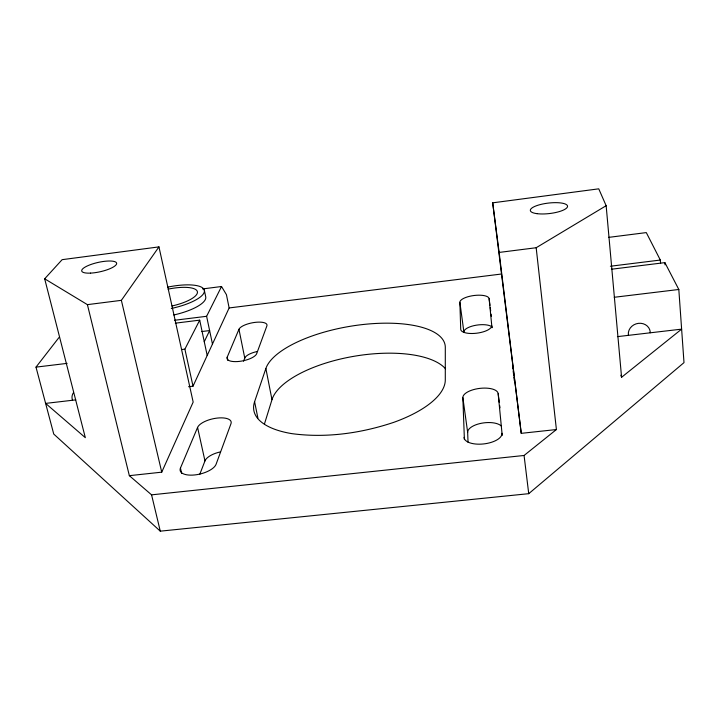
<?xml version="1.0" encoding="UTF-8"?>
<svg xmlns="http://www.w3.org/2000/svg" width="720" height="720" viewBox="0 0 720 720"><rect width="100%" height="100%" fill="white"/><g stroke="black" fill="none" stroke-linecap="round" stroke-linejoin="round"><path stroke-width="1.08" d="M650.187 332.811L650.232 332.028A11.052 9.945 -14.8 0 0 638.451 323.343A11.052 9.945 -14.8 0 0 628.335 334.593L628.506 335.34M264.474 423.918L271.98 399.672L265.869 368.523A91.233 34.47 -9.6 0 1 361.341 324.711A91.233 34.47 -9.6 0 1 445.302 347.4L445.293 379.899A97.047 38.997 -9.8 0 1 393.615 422.397C361.017 433.278 326.142 438.237 291.924 433.647A97.047 38.997 -9.8 0 1 254.601 401.706L265.869 368.523M199.755 474.381L204.966 460.908L197.577 427.437A17.325 6.993 -12.7 0 1 217.233 418.077A17.325 6.993 -12.7 0 1 230.985 423.684L216.108 464.211A18.576 7.974 -13.5 0 1 194.805 474.939A18.576 7.974 -13.5 0 1 180.45 468.063L197.577 427.437M243.549 361.206L244.764 358.074L238.95 329.301A14.364 4.869 -11.2 0 1 254.97 322.389A14.364 4.869 -11.2 0 1 266.886 325.89L256.689 353.655A15.201 5.436 -11.6 0 1 239.598 361.368A15.201 5.436 -11.6 0 1 227.196 357.174L238.95 329.301M44.676 278.802L87.408 304.641L129.348 475.668L161.739 472.167L193.167 402.084L158.958 246.888L62.127 259.668L44.676 278.802L85.32 437.661L45.621 403.398L75.789 399.879M188.568 386.703L193.014 386.19L229.14 307.944L226.431 294.66L221.535 286.515L202.581 288.927M207.198 355.464L204.264 341.73L209.628 330.57L201.861 331.524M212.463 344.052L206.613 316.296L221.535 286.515M193.014 386.19L184.887 349.146L199.71 320.148L175.32 323.172M87.408 304.641L121.374 300.339L158.958 246.888M611.406 269.235L664.884 262.62L678.816 289.485L684 362.619L528.732 493.677L160.281 531.162L53.748 434.061L36 367.128L58.941 337.563M129.348 475.668L151.569 494.847L524.07 455.472L556.407 429.543L536.175 247.734L606.15 205.704L598.743 188.838L492.696 202.833L521.244 433.341L556.407 429.543M620.901 375.237L621.576 377.289L681.624 329.139L617.418 336.636M608.517 237.393L646.299 232.596L660.321 260.046L660.573 263.358M521.244 433.341L499.14 252.432L536.175 247.734M229.14 307.944L501.147 274.059M174.456 320.283L206.613 316.296M610.38 266.238L660.321 260.046M36 367.128L67.113 363.375M181.548 349.551L184.887 349.146M614.25 297.279L678.816 289.485M72.567 400.248L72.279 399.537A10.287 8.973 27.4 0 1 73.467 392.697M151.569 494.847L160.281 531.162M121.374 300.339L161.739 472.167M180.45 468.063L181.674 473.418M204.327 290.187L205.704 296.748A35.658 10.962 -12.2 0 1 173.817 314.964M199.71 320.148L204.264 341.73M227.196 357.174L227.862 360.405M254.601 401.706L257.904 418.086M499.284 402.399L498.168 393.678A17.775 7.407 -7 0 0 480.051 388.35A17.775 7.407 -7 0 0 462.852 397.647L464.4 439.596M462.852 397.647L467.658 432.36L468.027 442.242M489.969 305.352L489.132 298.737A14.742 5.085 -7.4 0 0 474.183 295.488A14.742 5.085 -7.4 0 0 459.873 302.31L463.896 331.974A14.616 5.373 -7.3 0 1 476.154 325.206A14.616 5.373 -7.3 0 1 492.282 327.195M492.696 202.833L499.14 252.432M499.698 405.666L499.977 407.844M498.168 393.678L502.218 435.447M490.248 307.557L490.671 310.869M491.094 314.181L491.373 316.386M489.132 298.737L491.967 327.753M524.07 455.472L528.732 493.677M512.487 365.472L512.892 368.748M513.162 370.926L513.693 375.291M513.954 377.469L514.359 380.745M606.15 205.704L621.576 377.289M664.884 262.62L665.055 264.861M459.873 302.31L460.719 329.292A15.606 5.706 -7.3 0 0 476.568 333.216A15.606 5.706 -7.3 0 0 491.688 325.593M168.12 289.143A28.575 8.64 -12.1 0 1 197.379 291.663A28.575 8.64 -12.1 0 1 171.99 305.982M167.787 287.109A35.721 10.809 -12.1 0 1 204.381 290.466A35.721 10.809 -12.1 0 1 171.297 308.457M271.98 399.672A90.369 36.342 -9.6 0 1 352.539 356.544A90.369 36.342 -9.6 0 1 445.527 368.793M204.966 460.908A17.154 7.362 -13 0 1 219.987 451.998M244.764 358.074A14.247 5.148 -11.3 0 1 256.959 351.567M467.658 432.36A17.586 7.794 -6.8 0 1 481.599 423.225A17.586 7.794 -6.8 0 1 501.309 426.024M501.939 433.278A19.044 8.505 -6.8 0 1 483.552 443.943A19.044 8.505 -6.8 0 1 464.085 437.373M90.567 273.114A17.892 4.779 -12.6 0 0 116.658 263.421A17.892 4.779 -12.6 0 0 90.27 264.717A17.892 4.779 -12.6 0 0 90.567 273.114M537.039 213.669A18.72 5.256 -6.7 0 0 567.288 207.216A18.72 5.256 -6.7 0 0 542.538 204.039A18.72 5.256 -6.7 0 0 537.039 213.669"/></g></svg>
